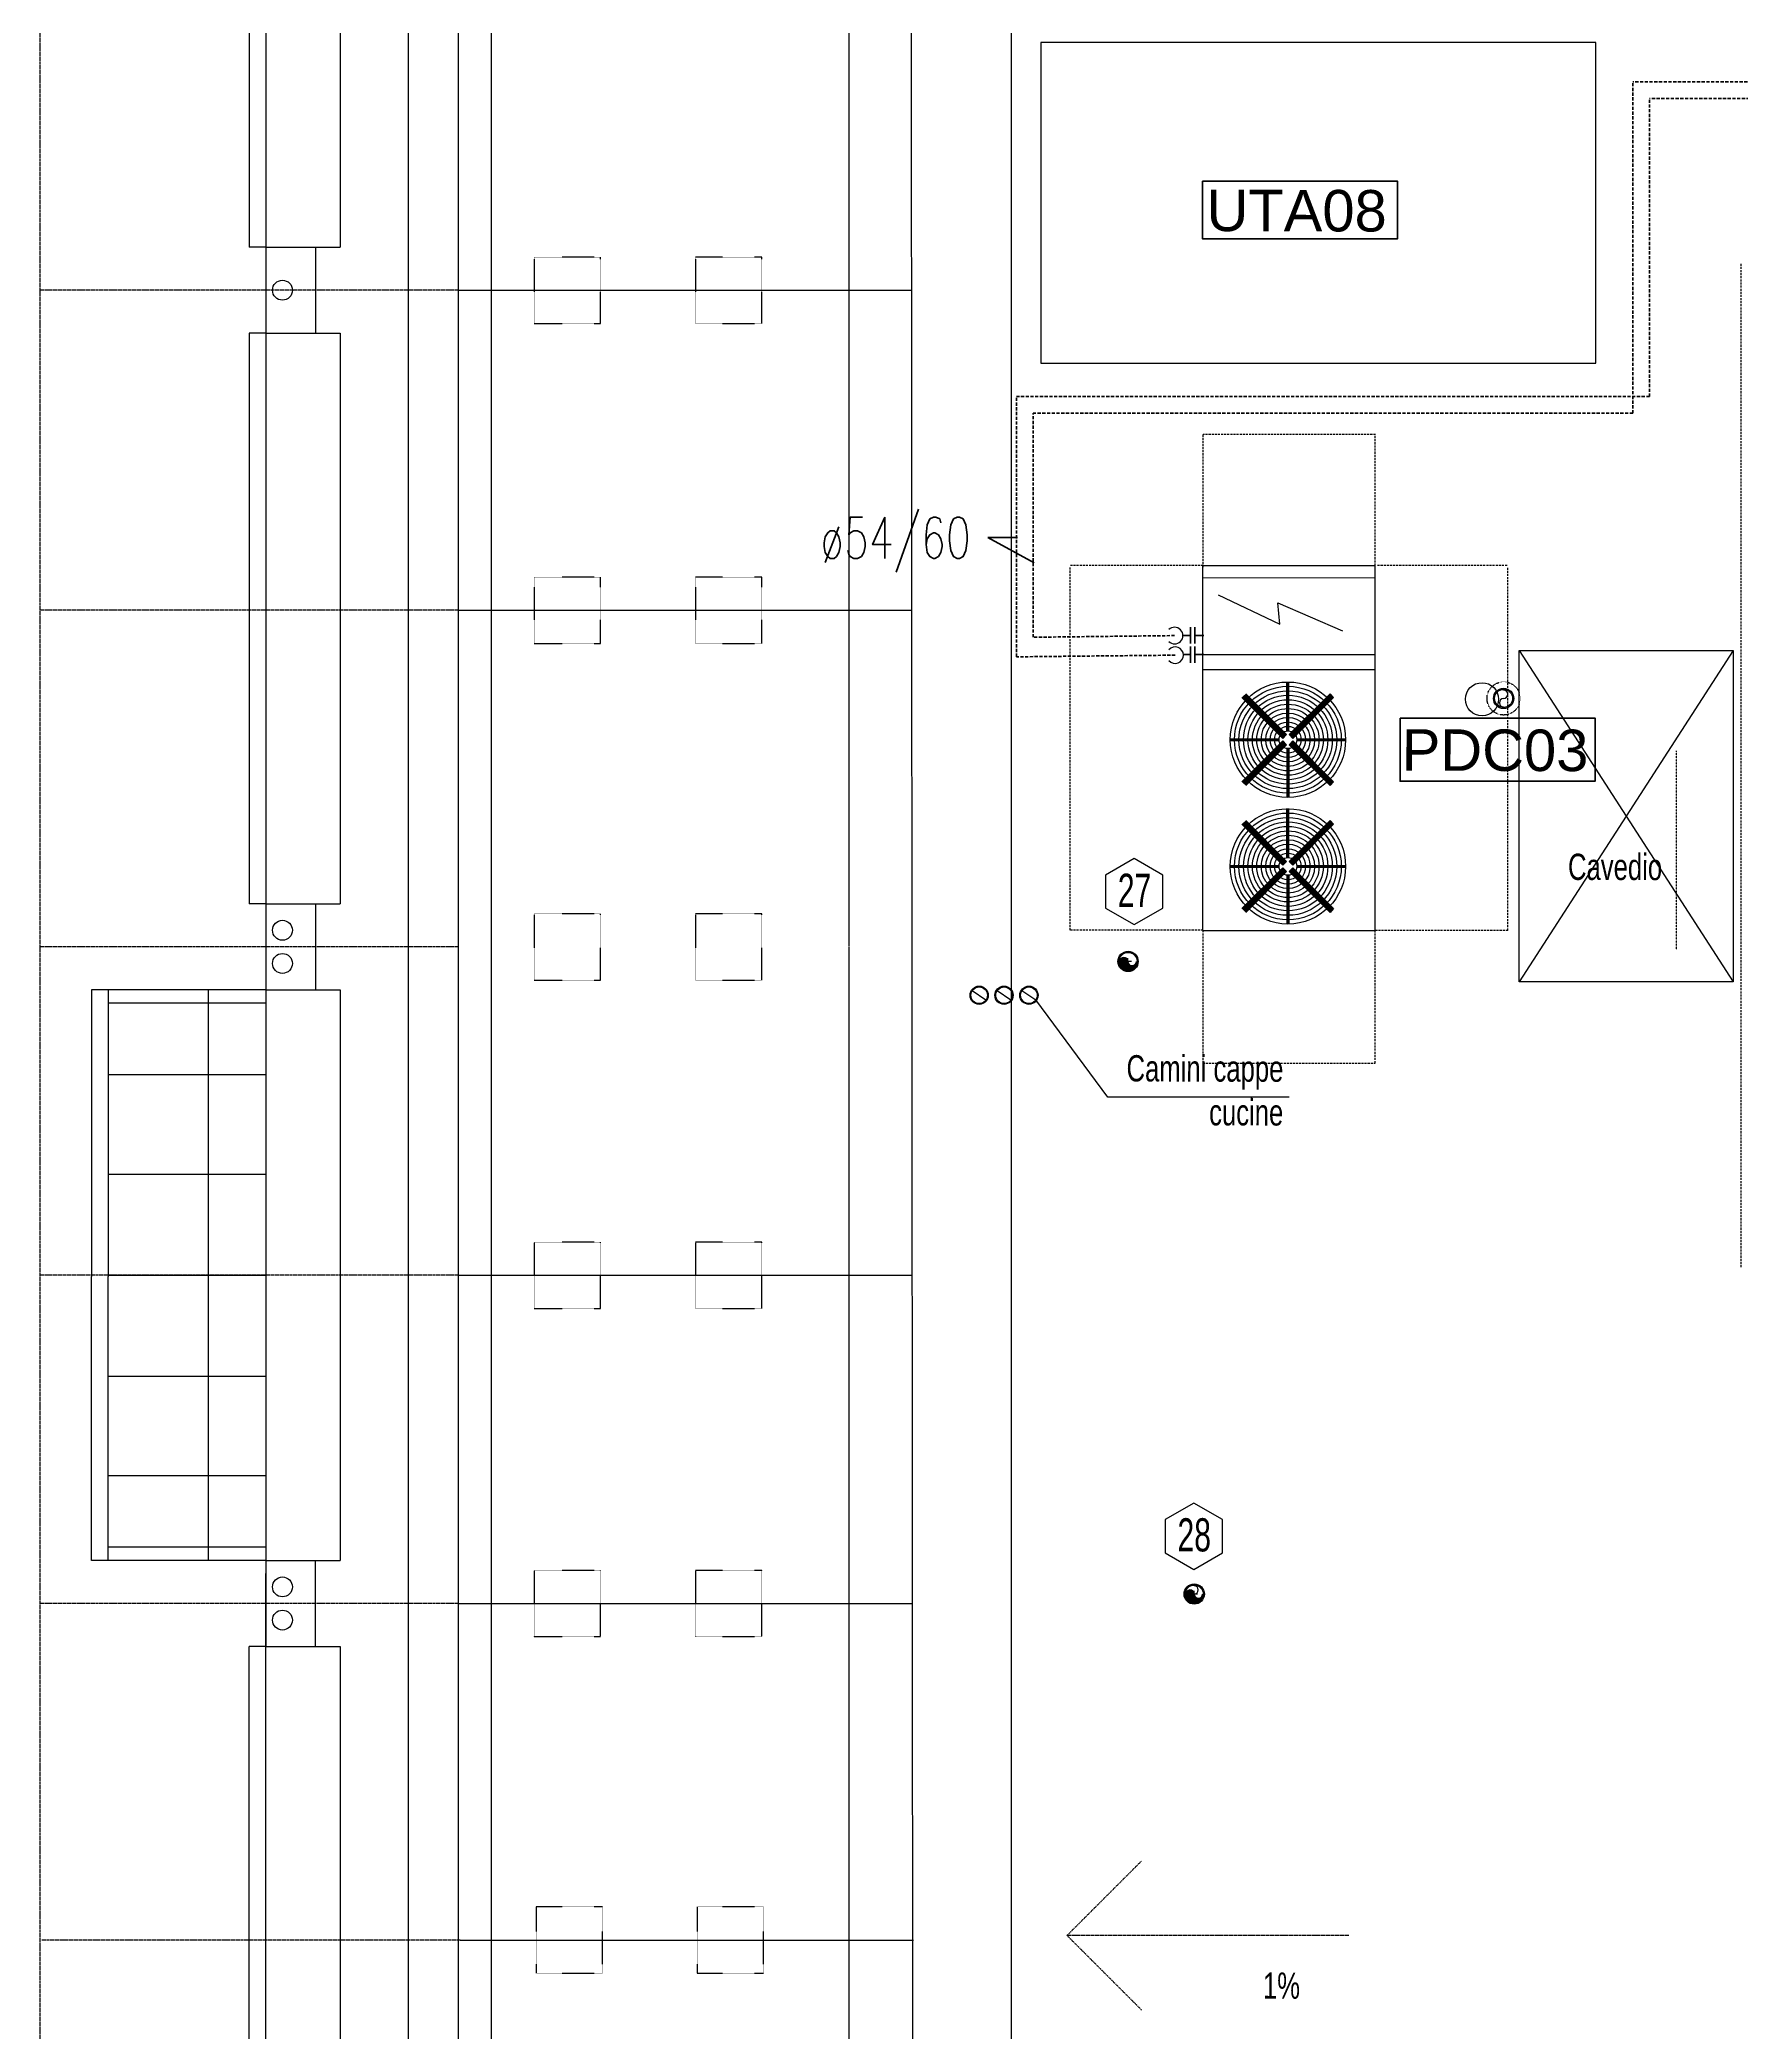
# Model space of a CAD drawing. Header units: millimetres. Extents: x -3782782348 to 131293, y -36553 to 57271.
# Drawn here: x 90073 to 91100, y -19413 to -18211 of the extents above; entities that cross this region are included whole.
import ezdxf

# ---------------------------------------------------------------- set-up
doc = ezdxf.new("R2010")
doc.units = ezdxf.units.MM
doc.header["$LTSCALE"] = 0.01
for name, pattern in [('CONTINUA', [0]), ('DASHED', [19.05, 12.7, -6.35]), ('HIDDEN', [0.375, 0.25, -0.125]), ('TRATTEGGIATA', [19.05, 12.7, -6.35]), ('TRATTEGGIATA2', [0.375, 0.25, -0.125])]:
    doc.linetypes.add(name, pattern=pattern)
doc.layers.get('Defpoints').update_dxf_attribs({"color": 253})
for name, color, linetype in [('ESTRAZ', 2, 'Continuous'), ('MAX CANALI', 254, 'CONTINUA'), ('MAX MACCHINARIO', 252, 'Continuous'), ('X_cavedi', 1, 'Continuous'), ('X_Esterno', 8, 'Continuous'), ('X_FOROMETRIA SCARICO NUMERAZIONE', 6, 'Continuous'), ('X_MURI', 8, 'Continuous'), ('X_Proiezini', 1, 'Continuous'), ('X_quote 1', 253, 'Continuous'), ('X_Serramenti Est', 1, 'Continuous'), ('X_TESTI', 253, 'Continuous')]:
    doc.layers.add(name, color=color, linetype=linetype)
doc.layers.add('tubi_uta', color=253, linetype='Continuous', lineweight=50)
doc.styles.add('ARIAL', font='arial.ttf')
doc.styles.add('Max 50', font='arial.ttf', dxfattribs={"width": 0.65, "height": 0.125})
doc.styles.add('QUOTE', font='simplex.shx', dxfattribs={"width": 0.7})
doc.styles.add('ROMANS', font='romans')
doc.styles.get("Standard").update_dxf_attribs({"font": 'arial.ttf'})
doc.dimstyles.get("Standard").update_dxf_attribs({"dimscale": 0, "dimtxt": 0.18, "dimasz": 0.18, "dimexe": 0.18, "dimexo": 0.0625, "dimgap": 0.09, "dimtad": 1, "dimdec": 0, "dimzin": 0, "dimdsep": 46, "dimtxsty": 'Standard', "dimcen": 0.09, "dimclrd": 256, "dimclre": 256, "dimclrt": 5, "dimadec": 0, "dimazin": 0, "dimtfac": 1, "dimtdec": 0, "dimtix": 1, "dimtofl": 0, "dimtmove": 2, "dimatfit": 3, "dimfxl": 1, "dimtolj": 1, "dimtzin": 0, "dimarcsym": 0})

# ---------------------------------------------------------------- blocks, each defined once
blk = doc.blocks.new('*D367')
at = {"layer": 'Defpoints', "color": 0, "transparency": 16777216}
for p in [(90599.2, -17570.1, 0), (90599.2, -28358, 0), (90659.2, -28358, 0)]:
    blk.add_point(p, dxfattribs=at)
at = {"layer": 'X_quote 1', "lineweight": -2, "transparency": 16777216}
blk.add_line((90659.2, -17570.3, 0), (90659.2, -28357.9, 0), dxfattribs=at)
at = {"layer": 'X_quote 1', "transparency": 16777216}
for points in [[(90659.1, -17570.3, 0), (90659.2, -17570.3, 0), (90659.2, -17570.1, 0)], [(90659.1, -28357.9, 0), (90659.2, -28357.9, 0), (90659.2, -28358, 0)]]:
    blk.add_solid(points, dxfattribs=at)
at = {"layer": 'X_quote 1', "color": 5, "transparency": 16777216, "insert": (90659, -22964.1, 0), "char_height": 0.18, "attachment_point": 5, "rotation": 90}
blk.add_mtext('\\A1;10788', dxfattribs=at)
blk = doc.blocks.new('*D327')
at = {"layer": 'Defpoints', "color": 0, "transparency": 16777216}
for p in [(90561.3, -18164.1, 0), (90561.3, -18362.1, 0), (90561.3, -18362.1, 0)]:
    blk.add_point(p, dxfattribs=at)
at = {"layer": 'X_quote 1', "lineweight": -2, "transparency": 16777216}
blk.add_line((90561.3, -18164.2, 0), (90561.3, -18361.9, 0), dxfattribs=at)
at = {"layer": 'X_quote 1', "transparency": 16777216}
for points in [[(90561.3, -18164.2, 0), (90561.4, -18164.2, 0), (90561.3, -18164.1, 0)], [(90561.3, -18361.9, 0), (90561.4, -18361.9, 0), (90561.3, -18362.1, 0)]]:
    blk.add_solid(points, dxfattribs=at)
at = {"layer": 'X_quote 1', "color": 5, "transparency": 16777216, "insert": (90561.1, -18263.1, 0), "char_height": 0.18, "attachment_point": 5, "rotation": 90}
blk.add_mtext('\\A1;198', dxfattribs=at)
blk = doc.blocks.new('*D328')
at = {"layer": 'Defpoints', "color": 0, "transparency": 16777216}
for p in [(90561.3, -18362.1, 0), (90561.3, -18555.1, 0), (90561.3, -18555.1, 0)]:
    blk.add_point(p, dxfattribs=at)
at = {"layer": 'X_quote 1', "lineweight": -2, "transparency": 16777216}
blk.add_line((90561.3, -18362.2, 0), (90561.3, -18554.9, 0), dxfattribs=at)
at = {"layer": 'X_quote 1', "transparency": 16777216}
for points in [[(90561.3, -18362.2, 0), (90561.4, -18362.2, 0), (90561.3, -18362.1, 0)], [(90561.3, -18554.9, 0), (90561.4, -18554.9, 0), (90561.3, -18555.1, 0)]]:
    blk.add_solid(points, dxfattribs=at)
at = {"layer": 'X_quote 1', "color": 5, "transparency": 16777216, "insert": (90561.1, -18458.6, 0), "char_height": 0.18, "attachment_point": 5, "rotation": 90}
blk.add_mtext('\\A1;193', dxfattribs=at)
blk = doc.blocks.new('*D329')
at = {"layer": 'Defpoints', "color": 0, "transparency": 16777216}
for p in [(90599.2, -18758.1, 0), (90561.3, -18956.1, 0), (90599.4, -18956.1, 0)]:
    blk.add_point(p, dxfattribs=at)
at = {"layer": 'X_quote 1', "lineweight": -2, "transparency": 16777216}
blk.add_line((90561.3, -18758.3, 0), (90561.3, -18955.9, 0), dxfattribs=at)
at = {"layer": 'X_quote 1', "transparency": 16777216}
for points in [[(90561.3, -18758.3, 0), (90561.4, -18758.3, 0), (90561.3, -18758.1, 0)], [(90561.3, -18955.9, 0), (90561.4, -18955.9, 0), (90561.3, -18956.1, 0)]]:
    blk.add_solid(points, dxfattribs=at)
at = {"layer": 'X_quote 1', "color": 5, "transparency": 16777216, "insert": (90561.1, -18857.1, 0), "char_height": 0.18, "attachment_point": 5, "rotation": 90}
blk.add_mtext('\\A1;198', dxfattribs=at)
blk = doc.blocks.new('*D330')
at = {"layer": 'Defpoints', "color": 0, "transparency": 16777216}
for p in [(90599.4, -18956.1, 0), (90561.3, -19154.1, 0), (90599.2, -19154.1, 0)]:
    blk.add_point(p, dxfattribs=at)
at = {"layer": 'X_quote 1', "lineweight": -2, "transparency": 16777216}
blk.add_line((90561.3, -18956.3, 0), (90561.3, -19153.9, 0), dxfattribs=at)
at = {"layer": 'X_quote 1', "transparency": 16777216}
for points in [[(90561.3, -18956.3, 0), (90561.4, -18956.3, 0), (90561.3, -18956.1, 0)], [(90561.3, -19153.9, 0), (90561.4, -19153.9, 0), (90561.3, -19154.1, 0)]]:
    blk.add_solid(points, dxfattribs=at)
at = {"layer": 'X_quote 1', "color": 5, "transparency": 16777216, "insert": (90561.1, -19055.1, 0), "char_height": 0.18, "attachment_point": 5, "rotation": 90}
blk.add_mtext('\\A1;198', dxfattribs=at)
blk = doc.blocks.new('*D331')
at = {"layer": 'Defpoints', "color": 0, "transparency": 16777216}
for p in [(90599.2, -18555.1, 0), (90561.3, -18758.1, 0), (90576.3, -18758.1, 0)]:
    blk.add_point(p, dxfattribs=at)
at = {"layer": 'X_quote 1', "lineweight": -2, "transparency": 16777216}
blk.add_line((90561.3, -18555.3, 0), (90561.3, -18757.9, 0), dxfattribs=at)
at = {"layer": 'X_quote 1', "transparency": 16777216}
for points in [[(90561.3, -18555.3, 0), (90561.4, -18555.3, 0), (90561.3, -18555.1, 0)], [(90561.3, -18757.9, 0), (90561.4, -18757.9, 0), (90561.3, -18758.1, 0)]]:
    blk.add_solid(points, dxfattribs=at)
at = {"layer": 'X_quote 1', "color": 5, "transparency": 16777216, "insert": (90561.1, -18656.6, 0), "char_height": 0.18, "attachment_point": 5, "rotation": 90}
blk.add_mtext('\\A1;203', dxfattribs=at)
blk = doc.blocks.new('*D332')
at = {"layer": 'Defpoints', "color": 0, "transparency": 16777216}
for p in [(90599.2, -19154.1, 0), (90561.3, -19357.1, 0), (90599.2, -19357.1, 0)]:
    blk.add_point(p, dxfattribs=at)
at = {"layer": 'X_quote 1', "lineweight": -2, "transparency": 16777216}
blk.add_line((90561.3, -19154.3, 0), (90561.3, -19356.9, 0), dxfattribs=at)
at = {"layer": 'X_quote 1', "transparency": 16777216}
for points in [[(90561.3, -19154.3, 0), (90561.4, -19154.3, 0), (90561.3, -19154.1, 0)], [(90561.3, -19356.9, 0), (90561.4, -19356.9, 0), (90561.3, -19357.1, 0)]]:
    blk.add_solid(points, dxfattribs=at)
at = {"layer": 'X_quote 1', "color": 5, "transparency": 16777216, "insert": (90561.1, -19255.6, 0), "char_height": 0.18, "attachment_point": 5, "rotation": 90}
blk.add_mtext('\\A1;203', dxfattribs=at)
blk = doc.blocks.new('*D333')
at = {"layer": 'Defpoints', "color": 0, "transparency": 16777216}
for p in [(90599.2, -19357.1, 0), (90561.3, -19550.1, 0), (90600.4, -19550.1, 0)]:
    blk.add_point(p, dxfattribs=at)
at = {"layer": 'X_quote 1', "lineweight": -2, "transparency": 16777216}
blk.add_line((90561.3, -19357.3, 0), (90561.3, -19549.9, 0), dxfattribs=at)
at = {"layer": 'X_quote 1', "transparency": 16777216}
for points in [[(90561.3, -19357.3, 0), (90561.4, -19357.3, 0), (90561.3, -19357.1, 0)], [(90561.3, -19549.9, 0), (90561.4, -19549.9, 0), (90561.3, -19550.1, 0)]]:
    blk.add_solid(points, dxfattribs=at)
at = {"layer": 'X_quote 1', "color": 5, "transparency": 16777216, "insert": (90561.1, -19453.6, 0), "char_height": 0.18, "attachment_point": 5, "rotation": 90}
blk.add_mtext('\\A1;193', dxfattribs=at)
blk = doc.blocks.new('*D202')
at = {"layer": 'Defpoints', "color": 0, "transparency": 16777216}
for p in [(90965.7, 2640.1), (90965.7, 2640.1), (90945.7, -18229.5, 0)]:
    blk.add_point(p, dxfattribs=at)
at = {"layer": 'X_quote 1', "lineweight": -2, "transparency": 16777216}
blk.add_line((90945.9, 2640.1), (90965.5, 2640.1), dxfattribs=at)
at = {"layer": 'X_quote 1', "transparency": 16777216}
for points in [[(90945.9, 2640.1), (90945.9, 2640), (90945.7, 2640.1)], [(90965.5, 2640.1), (90965.5, 2640), (90965.7, 2640.1)]]:
    blk.add_solid(points, dxfattribs=at)
at = {"layer": 'X_quote 1', "color": 5, "transparency": 16777216, "insert": (90955.7, 2640.3), "char_height": 0.18, "attachment_point": 5}
blk.add_mtext('\\A1;20', dxfattribs=at)
blk = doc.blocks.new('colonna')
at = {"ltscale": 20}
h = blk.add_hatch(color=256, dxfattribs=at)
h.paths.add_polyline_path([(793.702, -32.366, -1), (793.58, -32.367, -1)])
h.paths.add_polyline_path([(793.586, -32.367, 1), (793.695, -32.366, 1)], flags=16)
blk.add_hatch(color=256).paths.add_polyline_path([(793.692, -32.366, -1), (793.59, -32.367, -1), (793.641, -32.366, 1)])
at = {"color": 2}
for p, q in [((793.661, -32.366), (793.62, -32.367)), ((793.641, -32.387), (793.64, -32.346))]:
    blk.add_line(p, q, dxfattribs=at)
at = {"color": 7}
for radius in [0.0611, 0.0543]:
    blk.add_circle((793.641, -32.366), radius, dxfattribs=at)
at = {"color": 2}
for centre, start, end in [((793.615, -32.367), 0.5919, 180.5919), ((793.666, -32.366), 180.5919, 0.5919)]:
    blk.add_arc(centre, 0.0255, start, end, dxfattribs=at)

msp = doc.modelspace()

# ---------------------------------------------------------------- linework, layer by layer
for p, q in [((90677.1, -18212.8, 0), (90677.1, -18406.1, 0)), ((91011.9, -18212.8, 0), (90677.1, -18212.8, 0)), ((91011.9, -18406.1, 0), (91011.9, -18212.8, 0)), ((90677.1, -18406.1, 0), (91011.9, -18406.1, 0)), ((90774.9, -18528.2, 0), (90878.9, -18528.2, 0)), ((90774.9, -18748.2, 0), (90774.9, -18528.2, 0)), ((90774.9, -18535.4, 0), (90878.9, -18535.5, 0)), ((90878.9, -18748.2, 0), (90878.9, -18528.2, 0))]:
    msp.add_line(p, q)
at = {"color": 7, "linetype": 'TRATTEGGIATA2', "ltscale": 500}
for p, q in [((91099.3, -18346.2, 0), (91099.3, -18951.7, 0)), ((90879, -18449.1), (90775, -18449.1)), ((90775, -18529.2), (90775, -18449.1)), ((90878.9, -18528.2, 0), (90878.9, -18449.2, 0)), ((90775, -18528.1), (90694.9, -18528.1)), ((90694.9, -18748.1, 0), (90694.9, -18529.1, 0)), ((90958.4, -18528.1), (90879.9, -18528.1)), ((90958.9, -18748.2, 0), (90958.9, -18529.1, 0)), ((90775, -18748.1), (90694.9, -18748.1)), ((90775, -18828.1), (90775, -18748.1)), ((90878.9, -18828.2), (90878.9, -18748.2)), ((90958.9, -18748.2), (90878.9, -18748.2)), ((90774.9, -18828.2, 0), (90878.9, -18828.2, 0))]:
    msp.add_line(p, q, dxfattribs=at)
at = {"color": 7, "ltscale": 10}
for p, q in [((90784.1, -18545.8), (90821.3, -18563.6)), ((90821.3, -18563.6), (90820.1, -18550.6)), ((90820.1, -18550.6), (90859.2, -18567.6))]:
    msp.add_line(p, q, dxfattribs=at)
at = {"color": 253}
for p, q in [((90825.6, -18627.8, 0), (90825.6, -18598.3, 0)), ((90826.2, -18627.8, 0), (90826.2, -18598.3, 0)), ((90826.7, -18627.8, 0), (90826.7, -18598.3, 0)), ((90823.1, -18632.4, 0), (90798.5, -18607.8, 0)), ((90823.5, -18632, 0), (90798.9, -18607.4, 0)), ((90823.9, -18631.7, 0), (90799.2, -18607, 0)), ((90824.3, -18631.3, 0), (90799.6, -18606.6, 0)), ((90824.6, -18630.9, 0), (90800, -18606.3, 0)), ((90825, -18630.5, 0), (90800.4, -18605.9, 0)), ((90825.4, -18630.1, 0), (90800.8, -18605.5, 0)), ((90826.9, -18630.1, 0), (90851.6, -18605.5, 0)), ((90827.3, -18630.5, 0), (90851.9, -18605.9, 0)), ((90827.7, -18630.9, 0), (90852.3, -18606.3, 0)), ((90828.1, -18631.3, 0), (90852.7, -18606.6, 0)), ((90828.4, -18631.7, 0), (90853.1, -18607, 0)), ((90828.8, -18632, 0), (90853.5, -18607.4, 0)), ((90829.2, -18632.4, 0), (90853.8, -18607.8, 0)), ((90853.8, -18607.8, 0), (90851.6, -18605.5, 0)), ((90791.3, -18632.6, 0), (90820.8, -18632.6, 0)), ((90791.3, -18633.2, 0), (90820.8, -18633.2, 0)), ((90791.3, -18633.7, 0), (90820.8, -18633.7, 0)), ((90823.1, -18633.9, 0), (90798.5, -18658.6, 0)), ((90823.5, -18634.3, 0), (90798.9, -18659, 0)), ((90823.1, -18632.4, 0), (90825.4, -18630.1, 0)), ((90825.4, -18636.2, 0), (90823.1, -18633.9, 0)), ((90829.2, -18632.4, 0), (90826.9, -18630.1, 0)), ((90826.9, -18636.2, 0), (90829.2, -18633.9, 0)), ((90828.8, -18634.3, 0), (90853.5, -18659, 0)), ((90829.2, -18633.9, 0), (90853.8, -18658.6, 0)), ((90831.5, -18632.6, 0), (90861, -18632.6, 0)), ((90831.5, -18633.2, 0), (90861, -18633.2, 0)), ((90831.5, -18633.7, 0), (90861, -18633.7, 0)), ((90823.9, -18634.7, 0), (90799.2, -18659.3, 0)), ((90824.3, -18635.1, 0), (90799.6, -18659.7, 0)), ((90824.6, -18635.5, 0), (90800, -18660.1, 0)), ((90825, -18635.8, 0), (90800.4, -18660.5, 0)), ((90825.4, -18636.2, 0), (90800.8, -18660.9, 0)), ((90825.6, -18638.5, 0), (90825.6, -18668, 0)), ((90826.2, -18638.5, 0), (90826.2, -18668, 0)), ((90826.7, -18638.5, 0), (90826.7, -18668, 0)), ((90826.9, -18636.2, 0), (90851.6, -18660.9, 0)), ((90827.3, -18635.8, 0), (90851.9, -18660.5, 0)), ((90827.7, -18635.5, 0), (90852.3, -18660.1, 0)), ((90828.1, -18635.1, 0), (90852.7, -18659.7, 0)), ((90828.4, -18634.7, 0), (90853.1, -18659.3, 0)), ((90853.8, -18658.6, 0), (90851.6, -18660.9, 0)), ((90824.6, -18707.3, 0), (90800, -18682.7, 0)), ((90825, -18706.9, 0), (90800.4, -18682.3, 0)), ((90825.4, -18706.6, 0), (90800.8, -18681.9, 0)), ((90825.6, -18704.2, 0), (90825.6, -18674.7, 0)), ((90826.2, -18704.2, 0), (90826.2, -18674.7, 0)), ((90826.7, -18704.2, 0), (90826.7, -18674.7, 0)), ((90826.9, -18706.6, 0), (90851.6, -18681.9, 0)), ((90827.3, -18706.9, 0), (90851.9, -18682.3, 0)), ((90827.7, -18707.3, 0), (90852.3, -18682.7, 0)), ((90853.8, -18684.2, 0), (90851.6, -18681.9, 0)), ((90823.1, -18708.8, 0), (90798.5, -18684.2, 0)), ((90823.5, -18708.5, 0), (90798.9, -18683.8, 0)), ((90823.9, -18708.1, 0), (90799.2, -18683.4, 0)), ((90824.3, -18707.7, 0), (90799.6, -18683.1, 0)), ((90828.1, -18707.7, 0), (90852.7, -18683.1, 0)), ((90828.4, -18708.1, 0), (90853.1, -18683.4, 0)), ((90828.8, -18708.5, 0), (90853.5, -18683.8, 0)), ((90829.2, -18708.8, 0), (90853.8, -18684.2, 0)), ((90823.1, -18708.8, 0), (90825.4, -18706.6, 0)), ((90829.2, -18708.8, 0), (90826.9, -18706.6, 0)), ((90791.3, -18709.1, 0), (90820.8, -18709.1, 0)), ((90791.3, -18709.6, 0), (90820.8, -18709.6, 0)), ((90791.3, -18710.1, 0), (90820.8, -18710.1, 0)), ((90823.1, -18710.4, 0), (90798.5, -18735, 0)), ((90823.5, -18710.7, 0), (90798.9, -18735.4, 0)), ((90823.9, -18711.1, 0), (90799.2, -18735.8, 0)), ((90824.3, -18711.5, 0), (90799.6, -18736.1, 0)), ((90824.6, -18711.9, 0), (90800, -18736.5, 0)), ((90825, -18712.2, 0), (90800.4, -18736.9, 0)), ((90825.4, -18712.6, 0), (90800.8, -18737.3, 0)), ((90825.4, -18712.6, 0), (90823.1, -18710.4, 0)), ((90825.6, -18715, 0), (90825.6, -18744.4, 0)), ((90826.2, -18715, 0), (90826.2, -18744.4, 0)), ((90826.7, -18715, 0), (90826.7, -18744.4, 0)), ((90826.9, -18712.6, 0), (90829.2, -18710.4, 0)), ((90826.9, -18712.6, 0), (90851.6, -18737.3, 0)), ((90827.3, -18712.2, 0), (90851.9, -18736.9, 0)), ((90827.7, -18711.9, 0), (90852.3, -18736.5, 0)), ((90828.1, -18711.5, 0), (90852.7, -18736.1, 0)), ((90828.4, -18711.1, 0), (90853.1, -18735.8, 0)), ((90828.8, -18710.7, 0), (90853.5, -18735.4, 0)), ((90829.2, -18710.4, 0), (90853.8, -18735, 0)), ((90831.5, -18709.1, 0), (90861, -18709.1, 0)), ((90831.5, -18709.6, 0), (90861, -18709.6, 0)), ((90831.5, -18710.1, 0), (90861, -18710.1, 0)), ((90853.8, -18735, 0), (90851.6, -18737.3, 0))]:
    msp.add_line(p, q, dxfattribs=at)
at = {"color": 1}
for centre, radius in [((90826.2, -18633.2, 0), 34.8), ((90826.2, -18633.2, 0), 32.2), ((90826.2, -18633.2, 0), 29.5), ((90826.2, -18633.2, 0), 26.8), ((90826.2, -18633.2, 0), 24.1), ((90826.2, -18633.2, 0), 21.4), ((90826.2, -18633.2, 0), 18.8), ((90826.2, -18633.2, 0), 16.1), ((90826.2, -18633.2, 0), 13.4), ((90826.2, -18633.2, 0), 10.7), ((90826.2, -18633.2, 0), 8.04), ((90826.2, -18709.6, 0), 34.8), ((90826.2, -18709.6, 0), 32.2), ((90826.2, -18709.6, 0), 29.5), ((90826.2, -18709.6, 0), 26.8), ((90826.2, -18709.6, 0), 24.1), ((90826.2, -18709.6, 0), 21.4), ((90826.2, -18709.6, 0), 18.8), ((90826.2, -18709.6, 0), 16.1), ((90826.2, -18709.6, 0), 13.4), ((90826.2, -18709.6, 0), 10.7), ((90826.2, -18709.6, 0), 8.04)]:
    msp.add_circle(centre, radius, dxfattribs=at)
at = {"color": 253}
for centre in [(90826.2, -18633.2, 0), (90826.2, -18633.2, 0), (90826.2, -18709.6, 0), (90826.2, -18709.6, 0)]:
    msp.add_circle(centre, 5.36, dxfattribs=at)
at = {"color": 1}
for centre, start, end in [((90757.9, -18570.4, 0), 225.7062, 134.2938), ((90758.2, -18582.2, 0), 220.6743, 139.3257)]:
    msp.add_arc(centre, 5, start, end, dxfattribs=at)
at = {"color": 2}
for centre, start, end in [((90956.3, -18610.9, 0), 90, 270), ((90956.3, -18605.8, 0), 270, 90), ((90769.6, -19151, 0), 90, 270), ((90769.6, -19145.9, 0), 270, 90)]:
    msp.add_arc(centre, 2.55, start, end, dxfattribs=at)
at = {"layer": 'MAX CANALI'}
for p, q in [((90774.9, -18581.9, 0), (90878.9, -18581.9, 0)), ((90774.9, -18590.9, 0), (90878.9, -18590.9, 0)), ((90774.9, -18748.2, 0), (90878.9, -18748.2, 0))]:
    msp.add_line(p, q, dxfattribs=at)
at = {"layer": 'MAX MACCHINARIO', "linetype": 'TRATTEGGIATA2', "ltscale": 50}
msp.add_line((91060.6, -18760), (91060.6, -18639.9), dxfattribs=at)
at = {"layer": 'MAX MACCHINARIO'}
msp.add_circle((90943.3, -18608.8, 0), 10, dxfattribs=at)
at = {"layer": 'tubi_uta', "color": 6, "linetype": 'TRATTEGGIATA', "ltscale": 15}
for p, q in [((91603.4, -18236.5), (91034.3, -18236.5)), ((91034.3, -18436.3, 0), (91034.3, -18236.5, 0)), ((91613.4, -18246.5), (91044.3, -18246.5)), ((91044.3, -18426.3, 0), (91044.3, -18246.5, 0)), ((90662.6, -18583.2, 0), (90662.6, -18426.3, 0)), ((91044.3, -18426.3), (90662.6, -18426.3)), ((90672.6, -18571.4, 0), (90672.6, -18436.3, 0)), ((91034.3, -18436.3), (90672.6, -18436.3)), ((90757.9, -18570.4, 0), (90672.6, -18571.4, 0)), ((90758.2, -18582.2, 0), (90662.6, -18583.2, 0))]:
    msp.add_line(p, q, dxfattribs=at)
at = {"layer": 'tubi_uta', "color": 1}
for q in [(90663.1, -18511.2, 0), (90673.1, -18526.6, 0)]:
    msp.add_line((90645.3, -18511.2, 0), q, dxfattribs=at)
at = {"layer": 'tubi_uta', "color": 5, "ltscale": 0.01}
for p, q in [((90762.8, -18570.3), (90767.6, -18570.3)), ((90762.8, -18581.9), (90767.6, -18581.9))]:
    msp.add_line(p, q, dxfattribs=at)
at = {"layer": 'tubi_uta', "color": 7}
for p, q in [((90767.5, -18575.2), (90767.5, -18565.3)), ((90770.1, -18575.2), (90770.1, -18565.3)), ((90775.4, -18570.3), (90770.2, -18570.3)), ((90767.5, -18586.9), (90767.5, -18576.9)), ((90770.1, -18586.9), (90770.1, -18576.9)), ((90775.4, -18581.9), (90770.2, -18581.9))]:
    msp.add_line(p, q, dxfattribs=at)
at = {"layer": 'tubi_uta', "color": 1, "elevation": 0}
for points in [[(90774.7, -18296.3), (90774.7, -18331.2), (90892.3, -18331.2), (90892.3, -18296.3)], [(90893.9, -18620.1), (90893.9, -18658.2), (91011.5, -18658.2), (91011.5, -18620.1)]]:
    msp.add_lwpolyline(points, close=True, dxfattribs=at)
at = {"layer": 'X_cavedi', "ltscale": 0.5}
msp.add_line((90965.7, -18579.3, 0), (91094.8, -18779.3, 0), dxfattribs=at)
at = {"layer": 'X_cavedi'}
for p, q in [((91094.8, -18579.3, 0), (90965.7, -18779.3, 0)), ((90635.8, -18784.5, 0), (90644.1, -18790, 0)), ((90650.8, -18784.5, 0), (90659.1, -18790, 0)), ((90665.8, -18784.5, 0), (90674.1, -18790, 0))]:
    msp.add_line(p, q, dxfattribs=at)
at = {"layer": 'X_cavedi', "elevation": 0}
msp.add_lwpolyline([(90965.7, -18579.3), (91094.8, -18579.3), (91094.8, -18779.3), (90965.7, -18779.3)], close=True, dxfattribs=at)
at = {"layer": 'X_cavedi'}
for centre, radius in [((90956.3, -18608.3, 0), 6.11), ((90956.3, -18608.3, 0), 5.43), ((90640, -18787.3, 0), 5.5), ((90640, -18787.3, 0), 5), ((90655, -18787.3, 0), 5.5), ((90655, -18787.3, 0), 5), ((90670, -18787.3, 0), 5.5), ((90670, -18787.3, 0), 5)]:
    msp.add_circle(centre, radius, dxfattribs=at)
at = {"layer": 'X_Esterno'}
for p, q in [((90345.7, -17207.1), (90345.7, -21101.1)), ((90209.8, -17497.1), (90209.8, -18792.1)), ((90598.9, -17966.1, 0), (90600.4, -20738.1, 0)), ((90199.8, -17992.1), (90199.8, -18272.1)), ((90254.7, -17992.1), (90254.7, -18272.1)), ((90199.8, -18272.1), (90199.8, -18336.1)), ((90254.7, -18272.1), (90254.7, -18336.1)), ((90209.8, -18336.1), (90199.8, -18336.1)), ((90209.8, -18336.1), (90239.8, -18336.1)), ((90239.8, -18336.1), (90239.8, -18388.1)), ((90239.8, -18336.1), (90254.7, -18336.1)), ((90325.7, -18362.1, 0), (90599.2, -18362.1, 0)), ((90199.8, -18388.1), (90199.8, -18732.1)), ((90209.8, -18388.1), (90199.8, -18388.1)), ((90209.8, -18388.1), (90239.8, -18388.1)), ((90239.8, -18388.1), (90254.7, -18388.1)), ((90254.7, -18388.1), (90254.7, -18732.1)), ((90325.7, -18555.1, 0), (90599.2, -18555.1, 0)), ((90209.8, -18732.1), (90199.8, -18732.1)), ((90209.8, -18732.1), (90239.8, -18732.1)), ((90239.8, -18732.1), (90239.8, -18784.1)), ((90239.8, -18732.1), (90254.7, -18732.1)), ((90104.6, -18784.1), (90104.7, -18957, 0)), ((90209.8, -18784.1), (90104.6, -18784.1)), ((90114.6, -18784.1), (90114.7, -18957, 0)), ((90175, -18784.1), (90175, -19128.1)), ((90209.8, -18784.1), (90239.8, -18784.1)), ((90239.8, -18784.1), (90254.7, -18784.1)), ((90254.7, -18784.1), (90254.7, -19128.1)), ((90209.8, -18792.1), (90114.6, -18792.1)), ((90209.8, -18792.1), (90209.8, -19128.1)), ((90114.6, -18835.1), (90209.7, -18835.1)), ((90114.7, -18895.1), (90209.7, -18895.1)), ((90104.6, -19128.1), (90104.7, -18957, 0)), ((90114.6, -19128.1), (90114.7, -18957, 0)), ((90114.7, -18956.1, 0), (90209.8, -18956.1, 0)), ((90325.7, -18956.1, 0), (90599.4, -18956.1, 0)), ((90114.7, -19017), (90209.7, -19017)), ((90114.6, -19077), (90209.7, -19077)), ((90209.8, -19120.1), (90114.6, -19120.1)), ((90209.8, -19128.1), (90104.6, -19128.1)), ((90209.8, -19128.1), (90239.8, -19128.1)), ((90209.8, -19128.1), (90209.8, -19180.1)), ((90209.8, -20811.1), (90209.8, -19136.1)), ((90239.8, -19180.1), (90239.8, -19128.1)), ((90239.8, -19128.1), (90254.7, -19128.1)), ((90325.7, -19154.1, 0), (90599.2, -19154.1, 0)), ((90209.8, -19180.1), (90199.8, -19180.1)), ((90199.8, -19524.1), (90199.8, -19180.1)), ((90209.8, -19180.1), (90239.8, -19180.1)), ((90239.8, -19180.1), (90254.7, -19180.1)), ((90254.7, -19180.1), (90254.7, -19524.1)), ((90326.9, -19357.1, 0), (90600.4, -19357.1, 0))]:
    msp.add_line(p, q, dxfattribs=at)
at = {"layer": 'X_FOROMETRIA SCARICO NUMERAZIONE', "elevation": 0}
for points in [[(90716.2, -18734.8), (90733.5, -18744.7), (90750.8, -18734.8), (90750.8, -18714.8), (90733.5, -18704.8), (90716.2, -18714.8)], [(90752.2, -19123.5), (90769.5, -19133.5), (90786.8, -19123.5), (90786.8, -19103.5), (90769.5, -19093.6), (90752.2, -19103.5)]]:
    msp.add_lwpolyline(points, close=True, dxfattribs=at)
at = {"layer": 'X_MURI', "ltscale": 30}
for centre in [(90219.8, -18748.1), (90219.8, -18768.1), (90219.8, -19144.1), (90219.8, -19164.1)]:
    msp.add_circle(centre, 6, dxfattribs=at)
at = {"layer": 'X_Proiezini', "ltscale": 0.5}
msp.add_line((90325.7, -17187.1), (90325.7, -21121.1), dxfattribs=at)
at = {"layer": 'X_Proiezini', "linetype": 'HIDDEN', "ltscale": 200}
for p, q in [((90073.5, -17570.1, 0), (90073.5, -20738)), ((90325.7, -18362.1, 0), (90073.5, -18362.1, 0)), ((90325.7, -18362.1, 0), (90073.5, -18362.1, 0)), ((90325.7, -18362.1, 0), (90073.5, -18362.1, 0)), ((90325.7, -18555.1, 0), (90073.5, -18555.1, 0)), ((90325.7, -18555.1, 0), (90073.5, -18555.1, 0)), ((90325.7, -18758.1, 0), (90073.5, -18758.1, 0)), ((90325.7, -18956.1, 0), (90073.5, -18956.1, 0)), ((90325.7, -18956.1, 0), (90073.5, -18956.1, 0)), ((90325.7, -19154.1), (90073.5, -19154.1)), ((90693, -19354.3), (90738, -19309.3)), ((90863, -19354.3), (90693, -19354.3)), ((90693, -19354.3), (90738, -19399.3)), ((90326.9, -19357.1), (90074.6, -19357.1))]:
    msp.add_line(p, q, dxfattribs=at)
at = {"layer": 'X_Proiezini', "ltscale": 0.5}
msp.add_lwpolyline([(90295.7, -17157.1), (90295.7, -21151.1), (93147.2, -21151.1)], dxfattribs=at)
msp.add_circle((90219.8, -18362.1), 6, dxfattribs=at)
at = {"layer": 'X_Serramenti Est', "color": 253, "linetype": 'DASHED', "ltscale": 0.4}
for p, q in [((90411.7, -18342.1, 0), (90371.7, -18342.1, 0)), ((90371.7, -18342.1, 0), (90371.7, -18382.1, 0)), ((90411.7, -18382.1, 0), (90411.7, -18342.1, 0)), ((90508.9, -18342.1, 0), (90468.9, -18342.1, 0)), ((90468.9, -18342.1, 0), (90468.9, -18382.1, 0)), ((90508.9, -18382.1, 0), (90508.9, -18342.1, 0)), ((90371.7, -18382.1, 0), (90411.7, -18382.1, 0)), ((90468.9, -18382.1, 0), (90508.9, -18382.1, 0)), ((90411.7, -18535.1, 0), (90371.7, -18535.1, 0)), ((90371.7, -18535.1, 0), (90371.7, -18575.1, 0)), ((90411.7, -18575.1, 0), (90411.7, -18535.1, 0)), ((90508.9, -18535.1, 0), (90468.9, -18535.1, 0)), ((90468.9, -18535.1, 0), (90468.9, -18575.1, 0)), ((90508.9, -18575.1, 0), (90508.9, -18535.1, 0)), ((90371.7, -18575.1, 0), (90411.7, -18575.1, 0)), ((90468.9, -18575.1, 0), (90508.9, -18575.1, 0)), ((90411.7, -18738.1, 0), (90371.7, -18738.1, 0)), ((90371.7, -18738.1, 0), (90371.7, -18778.1, 0)), ((90411.7, -18778.1, 0), (90411.7, -18738.1, 0)), ((90508.9, -18738.1, 0), (90468.9, -18738.1, 0)), ((90468.9, -18738.1, 0), (90468.9, -18778.1, 0)), ((90508.9, -18778.1, 0), (90508.9, -18738.1, 0)), ((90371.7, -18778.1, 0), (90411.7, -18778.1, 0)), ((90468.9, -18778.1, 0), (90508.9, -18778.1, 0)), ((90411.7, -18936.1, 0), (90371.7, -18936.1, 0)), ((90371.7, -18936.1, 0), (90371.7, -18976.1, 0)), ((90411.7, -18976.1, 0), (90411.7, -18936.1, 0)), ((90508.9, -18936.1, 0), (90468.9, -18936.1, 0)), ((90468.9, -18936.1, 0), (90468.9, -18976.1, 0)), ((90508.9, -18976.1, 0), (90508.9, -18936.1, 0)), ((90371.7, -18976.1, 0), (90411.7, -18976.1, 0)), ((90468.9, -18976.1, 0), (90508.9, -18976.1, 0)), ((90411.7, -19134.1, 0), (90371.7, -19134.1, 0)), ((90371.7, -19134.1, 0), (90371.7, -19174.1, 0)), ((90411.7, -19174.1, 0), (90411.7, -19134.1, 0)), ((90508.9, -19134.1, 0), (90468.9, -19134.1, 0)), ((90468.9, -19134.1, 0), (90468.9, -19174.1, 0)), ((90508.9, -19174.1, 0), (90508.9, -19134.1, 0)), ((90371.7, -19174.1, 0), (90411.7, -19174.1, 0)), ((90468.9, -19174.1, 0), (90508.9, -19174.1, 0)), ((90412.8, -19337.1, 0), (90372.8, -19337.1, 0)), ((90372.8, -19337.1, 0), (90372.8, -19377.1, 0)), ((90412.8, -19377.1, 0), (90412.8, -19337.1, 0)), ((90510, -19337.1, 0), (90470, -19337.1, 0)), ((90470, -19337.1, 0), (90470, -19377.1, 0)), ((90510, -19377.1, 0), (90510, -19337.1, 0)), ((90372.8, -19377.1, 0), (90412.8, -19377.1, 0)), ((90470, -19377.1, 0), (90510, -19377.1, 0))]:
    msp.add_line(p, q, dxfattribs=at)
at = {"layer": 'X_Serramenti Est', "linetype": 'HIDDEN', "ltscale": 30}
msp.add_circle((90956.3, -18608.3, 0), 10, dxfattribs=at)
at = {"layer": 'X_TESTI'}
for p, q in [((90717.6, -18848.8, 0), (90674.1, -18790, 0)), ((90826.9, -18848.8, 0), (90717.6, -18848.8, 0))]:
    msp.add_line(p, q, dxfattribs=at)

# ---------------------------------------------------------------- block references
at = {"layer": 'X_FOROMETRIA SCARICO NUMERAZIONE', "xscale": 100, "yscale": 100, "zscale": 100}
for p in [(11365.7, -15530.3, 0), (11405.6, -15911.8, 0)]:
    msp.add_blockref('colonna', p, dxfattribs=at)

# ---------------------------------------------------------------- texts
at = {"layer": 'ESTRAZ', "color": 3, "style": 'ROMANS', "width": 0.7}
msp.add_text('ø54/60', height=25, dxfattribs=at).set_placement((90544.2, -18523.9, 0))
at = {"layer": 'X_FOROMETRIA SCARICO NUMERAZIONE', "char_height": 20, "width": 96.623, "attachment_point": 1, "style": 'Max 50'}
for s, insert in [('{27}', (90723.6, -18714, 0)), ('{28}', (90759.6, -19102.7, 0))]:
    msp.add_mtext(s, dxfattribs=dict(at, insert=insert))
at = {"layer": 'X_TESTI', "color": 10, "char_height": 25, "width": 1000, "attachment_point": 9, "rotation": 359.8509, "line_spacing_factor": 0.8, "style": 'ARIAL'}
for s, insert in [('UTA08', (90885.8, -18327.1, 0)), ('^IPDC03\\P', (91007.4, -18652.5, 0))]:
    msp.add_mtext(s, dxfattribs=dict(at, insert=insert))
at = {"layer": 'X_TESTI', "char_height": 1.452, "width": 214.705, "attachment_point": 9, "rotation": 359.8509, "style": 'QUOTE'}
for s, insert in [('{\\fArial|b0|i0|c0|p34;\\H10.9x;Cavedio}', (91051.9, -18718.1)), ('{\\fArial|b0|i0|c0|p34;\\H10.9x;Camini cappe\\Pcucine}', (90823.4, -18866.1)), ('{\\fArial|b0|i0|c0|p34;\\H10.9x;1%}', (90833.5, -19392.6))]:
    msp.add_mtext(s, dxfattribs=dict(at, insert=insert))

# ---------------------------------------------------------------- dimensions: what is measured, and where the dimension line sits
at = {"layer": 'X_quote 1'}
dim = msp.add_linear_dim(base=(90965.7, 2640.1, 0), p1=(90945.7, -18229.5, 0), p2=(90965.7, 2640.1, 0), dimstyle='Standard', override={"dimscale": 1, "dimse1": 1, "dimse2": 1}, dxfattribs=at)
dim.commit()
dim.dimension.update_dxf_attribs({"geometry": '*D202', "text_midpoint": (90955.7, 2640.3, 0)})
for base, p1, p2, picture, middle in [((90659.2, -28358, 0), (90599.2, -17570.1, 0), (90599.2, -28358, 0), '*D367', (90659, -22964.1, 0)), ((90561.3, -18362.1, 0), (90561.3, -18164.1, 0), (90561.3, -18362.1, 0), '*D327', (90561.1, -18263.1, 0)), ((90561.3, -18555.1, 0), (90561.3, -18362.1, 0), (90561.3, -18555.1, 0), '*D328', (90561.1, -18458.6, 0)), ((90561.3, -18758.1, 0), (90599.2, -18555.1, 0), (90576.3, -18758.1, 0), '*D331', (90561.1, -18656.6, 0)), ((90561.3, -18956.1, 0), (90599.2, -18758.1, 0), (90599.4, -18956.1, 0), '*D329', (90561.1, -18857.1, 0)), ((90561.3, -19154.1, 0), (90599.4, -18956.1, 0), (90599.2, -19154.1, 0), '*D330', (90561.1, -19055.1, 0)), ((90561.3, -19357.1, 0), (90599.2, -19154.1, 0), (90599.2, -19357.1, 0), '*D332', (90561.1, -19255.6, 0)), ((90561.3, -19550.1, 0), (90599.2, -19357.1, 0), (90600.4, -19550.1, 0), '*D333', (90561.1, -19453.6, 0))]:
    dim = msp.add_linear_dim(base=base, p1=p1, p2=p2, angle=90, dimstyle='Standard', override={"dimscale": 1, "dimse1": 1, "dimse2": 1}, dxfattribs=at)
    dim.commit()
    dim.dimension.update_dxf_attribs({"geometry": picture, "text_midpoint": middle})

doc.saveas('drawing.dxf')
